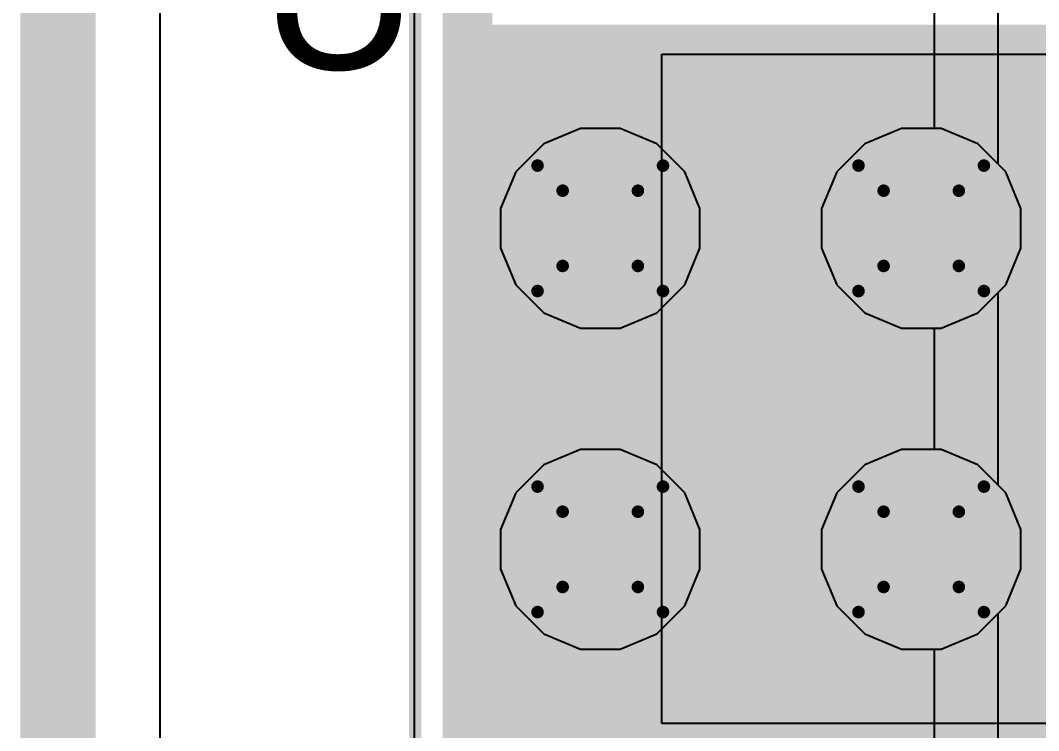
# Model space of a CAD drawing. Header units: inches. Extents: x -0.5 to 14, y -0.2 to 4.7.
# Drawn here: x 0.1294 to 0.2917, y 0.871 to 0.9842 of the extents above; entities that cross this region are included whole.
import ezdxf

# ---------------------------------------------------------------- set-up
doc = ezdxf.new("R2010")
doc.units = ezdxf.units.IN
doc.header["$MEASUREMENT"] = 0
for name, color, linetype in [('Bottom Layer', 5, 'Continuous'), ('Bottom Solder', 6, 'Continuous'), ('Drill Drawing', 1, 'Continuous'), ('GND', 16, 'Continuous'), ('Mechanical 13', 56, 'Continuous'), ('Mechanical 15', 56, 'Continuous'), ('Multi-Layer', 9, 'Continuous'), ('Pad Holes', 156, 'Continuous'), ('POWER', 76, 'Continuous'), ('Top Layer', 1, 'Continuous'), ('Top Overlay', 2, 'Continuous'), ('Top Paste', 8, 'Continuous'), ('Top Solder', 216, 'Continuous')]:
    doc.layers.add(name, color=color, linetype=linetype)
doc.styles.add('Arial', font='', dxfattribs={"height": 0.2})
doc.styles.get('Arial').set_extended_font_data('Arial')

# ---------------------------------------------------------------- blocks, each defined once
blk = doc.blocks.new('VREG_LM5017MR_NOPB_30')
at = {"layer": 'Bottom Layer'}
h = blk.add_hatch(color=5, dxfattribs=at)
edge = h.paths.add_edge_path()
edge.add_arc((-0.02559, -0.02559), 0.00591, 0, 360)
h = blk.add_hatch(color=5, dxfattribs=at)
edge = h.paths.add_edge_path()
edge.add_arc((0.02559, -0.02559), 0.00591, 0, 360)
h = blk.add_hatch(color=5, dxfattribs=at)
edge = h.paths.add_edge_path()
edge.add_arc((-0.02559, -0.07677), 0.00591, 0, 360)
h = blk.add_hatch(color=5, dxfattribs=at)
edge = h.paths.add_edge_path()
edge.add_arc((0.02559, -0.07677), 0.00591, 0, 360)
at = {"layer": 'Bottom Solder'}
h = blk.add_hatch(color=6, dxfattribs=at)
edge = h.paths.add_edge_path()
edge.add_arc((-0.02559, -0.02559), 0.00991, 0, 360)
h = blk.add_hatch(color=6, dxfattribs=at)
edge = h.paths.add_edge_path()
edge.add_arc((0.02559, -0.02559), 0.00991, 0, 360)
h = blk.add_hatch(color=6, dxfattribs=at)
edge = h.paths.add_edge_path()
edge.add_arc((-0.02559, -0.07677), 0.00991, 0, 360)
h = blk.add_hatch(color=6, dxfattribs=at)
edge = h.paths.add_edge_path()
edge.add_arc((0.02559, -0.07677), 0.00991, 0, 360)
at = {"layer": 'GND'}
h = blk.add_hatch(color=16, dxfattribs=at)
edge = h.paths.add_edge_path()
edge.add_arc((-0.02559, -0.02559), 0.00591, 0, 360)
h = blk.add_hatch(color=16, dxfattribs=at)
edge = h.paths.add_edge_path()
edge.add_arc((0.02559, -0.02559), 0.00591, 0, 360)
h = blk.add_hatch(color=16, dxfattribs=at)
edge = h.paths.add_edge_path()
edge.add_arc((-0.02559, -0.07677), 0.00591, 0, 360)
h = blk.add_hatch(color=16, dxfattribs=at)
edge = h.paths.add_edge_path()
edge.add_arc((0.02559, -0.07677), 0.00591, 0, 360)
at = {"layer": 'Multi-Layer'}
h = blk.add_hatch(color=9, dxfattribs=at)
edge = h.paths.add_edge_path()
edge.add_arc((-0.02559, -0.02559), 0.00591, 0, 360)
h = blk.add_hatch(color=9, dxfattribs=at)
edge = h.paths.add_edge_path()
edge.add_arc((0.02559, -0.02559), 0.00591, 0, 360)
h = blk.add_hatch(color=9, dxfattribs=at)
edge = h.paths.add_edge_path()
edge.add_arc((-0.02559, -0.07677), 0.00591, 0, 360)
h = blk.add_hatch(color=9, dxfattribs=at)
edge = h.paths.add_edge_path()
edge.add_arc((0.02559, -0.07677), 0.00591, 0, 360)
at = {"layer": 'Pad Holes'}
h = blk.add_hatch(color=7, dxfattribs=at)
edge = h.paths.add_edge_path()
edge.add_arc((-0.02559, -0.02559), 0.00394, 0, 360)
h = blk.add_hatch(color=7, dxfattribs=at)
edge = h.paths.add_edge_path()
edge.add_arc((0.02559, -0.02559), 0.00394, 0, 360)
h = blk.add_hatch(color=7, dxfattribs=at)
edge = h.paths.add_edge_path()
edge.add_arc((-0.02559, -0.07677), 0.00394, 0, 360)
h = blk.add_hatch(color=7, dxfattribs=at)
edge = h.paths.add_edge_path()
edge.add_arc((0.02559, -0.07677), 0.00394, 0, 360)
at = {"layer": 'POWER'}
h = blk.add_hatch(color=76, dxfattribs=at)
edge = h.paths.add_edge_path()
edge.add_arc((-0.02559, -0.02559), 0.00591, 0, 360)
h = blk.add_hatch(color=76, dxfattribs=at)
edge = h.paths.add_edge_path()
edge.add_arc((0.02559, -0.02559), 0.00591, 0, 360)
h = blk.add_hatch(color=76, dxfattribs=at)
edge = h.paths.add_edge_path()
edge.add_arc((-0.02559, -0.07677), 0.00591, 0, 360)
h = blk.add_hatch(color=76, dxfattribs=at)
edge = h.paths.add_edge_path()
edge.add_arc((0.02559, -0.07677), 0.00591, 0, 360)
at = {"layer": 'Top Layer'}
blk.add_hatch(color=1, dxfattribs=at).paths.add_polyline_path([(-0.05807, 0.09646), (0.05807, 0.09646), (0.05807, -0.09646), (-0.05807, -0.09646)])
h = blk.add_hatch(color=1, dxfattribs=at)
edge = h.paths.add_edge_path()
edge.add_arc((-0.02559, -0.02559), 0.00591, 0, 360)
h = blk.add_hatch(color=1, dxfattribs=at)
edge = h.paths.add_edge_path()
edge.add_arc((0.02559, -0.02559), 0.00591, 0, 360)
h = blk.add_hatch(color=1, dxfattribs=at)
edge = h.paths.add_edge_path()
edge.add_arc((-0.02559, -0.07677), 0.00591, 0, 360)
h = blk.add_hatch(color=1, dxfattribs=at)
edge = h.paths.add_edge_path()
edge.add_arc((0.02559, -0.07677), 0.00591, 0, 360)
at = {"layer": 'Top Solder'}
h = blk.add_hatch(color=216, dxfattribs=at)
edge = h.paths.add_edge_path()
edge.add_arc((-0.02559, -0.02559), 0.00991, 0, 360)
h = blk.add_hatch(color=216, dxfattribs=at)
edge = h.paths.add_edge_path()
edge.add_arc((0.02559, -0.02559), 0.00991, 0, 360)
h = blk.add_hatch(color=216, dxfattribs=at)
edge = h.paths.add_edge_path()
edge.add_arc((-0.02559, -0.07677), 0.00991, 0, 360)
h = blk.add_hatch(color=216, dxfattribs=at)
edge = h.paths.add_edge_path()
edge.add_arc((0.02559, -0.07677), 0.00991, 0, 360)
at = {"layer": 'Mechanical 13'}
blk.add_lwpolyline([(0.07677, -0.09646, 0.005, 0.005, 0), (-0.07677, -0.09646, 0.005, 0.005, 0)], format="xyseb", dxfattribs=at)
at = {"layer": 'Mechanical 15'}
blk.add_lwpolyline([(0.14665, -0.1063, 0.00197, 0.00197, 0), (-0.14665, -0.1063, 0.00197, 0.00197, 0)], format="xyseb", dxfattribs=at)
at = {"layer": 'Top Overlay'}
blk.add_lwpolyline([(0.07677, -0.09941, 0.005, 0.005, 0), (-0.07677, -0.09941, 0.005, 0.005, 0)], format="xyseb", dxfattribs=at)
at = {"layer": 'Top Paste'}
for p, q in [((-0.05335, -0.06693), (-0.05335, 0.06693)), ((0.05335, 0.06693), (0.05335, -0.06693)), ((0.05335, -0.06693), (-0.05335, -0.06693))]:
    blk.add_line(p, q, dxfattribs=at)
at = {"layer": 'Top Solder'}
for p, q in [((-0.05335, -0.06693), (-0.05335, 0.06693)), ((0.05335, 0.06693), (0.05335, -0.06693)), ((0.05335, -0.06693), (-0.05335, -0.06693))]:
    blk.add_line(p, q, dxfattribs=at)

msp = doc.modelspace()

# ---------------------------------------------------------------- linework, layer by layer
at = {"layer": 'Bottom Layer'}
for p, q in [((0.21867, 0.96699), (0.21282, 0.96457)), ((0.22499, 0.96699), (0.21867, 0.96699)), ((0.23084, 0.96457), (0.22499, 0.96699)), ((0.26985, 0.96699), (0.264, 0.96457)), ((0.27617, 0.96699), (0.26985, 0.96699)), ((0.28202, 0.96457), (0.27617, 0.96699)), ((0.21282, 0.96457), (0.20835, 0.9601)), ((0.23531, 0.9601), (0.23084, 0.96457)), ((0.264, 0.96457), (0.25953, 0.9601)), ((0.28649, 0.9601), (0.28202, 0.96457)), ((0.20835, 0.9601), (0.20592, 0.95425)), ((0.23773, 0.95425), (0.23531, 0.9601)), ((0.25953, 0.9601), (0.2571, 0.95425)), ((0.28892, 0.95425), (0.28649, 0.9601)), ((0.20592, 0.95425), (0.20592, 0.94792)), ((0.23773, 0.94792), (0.23773, 0.95425)), ((0.2571, 0.95425), (0.2571, 0.94792)), ((0.28892, 0.94792), (0.28892, 0.95425)), ((0.20592, 0.94792), (0.20835, 0.94208)), ((0.23531, 0.94208), (0.23773, 0.94792)), ((0.2571, 0.94792), (0.25953, 0.94208)), ((0.28649, 0.94208), (0.28892, 0.94792)), ((0.20835, 0.94208), (0.21282, 0.9376)), ((0.23084, 0.9376), (0.23531, 0.94208)), ((0.25953, 0.94208), (0.264, 0.9376)), ((0.28202, 0.9376), (0.28649, 0.94208)), ((0.21282, 0.9376), (0.21867, 0.93518)), ((0.22499, 0.93518), (0.23084, 0.9376)), ((0.264, 0.9376), (0.26985, 0.93518)), ((0.27617, 0.93518), (0.28202, 0.9376)), ((0.21867, 0.93518), (0.22499, 0.93518)), ((0.26985, 0.93518), (0.27617, 0.93518)), ((0.21867, 0.91581), (0.21282, 0.91339)), ((0.22499, 0.91581), (0.21867, 0.91581)), ((0.23084, 0.91339), (0.22499, 0.91581)), ((0.26985, 0.91581), (0.264, 0.91339)), ((0.27617, 0.91581), (0.26985, 0.91581)), ((0.28202, 0.91339), (0.27617, 0.91581)), ((0.21282, 0.91339), (0.20835, 0.90892)), ((0.23531, 0.90892), (0.23084, 0.91339)), ((0.264, 0.91339), (0.25953, 0.90892)), ((0.28649, 0.90892), (0.28202, 0.91339)), ((0.20835, 0.90892), (0.20592, 0.90307)), ((0.23773, 0.90307), (0.23531, 0.90892)), ((0.25953, 0.90892), (0.2571, 0.90307)), ((0.28892, 0.90307), (0.28649, 0.90892)), ((0.20592, 0.90307), (0.20592, 0.89674)), ((0.23773, 0.89674), (0.23773, 0.90307)), ((0.2571, 0.90307), (0.2571, 0.89674)), ((0.28892, 0.89674), (0.28892, 0.90307)), ((0.20592, 0.89674), (0.20835, 0.8909)), ((0.23531, 0.8909), (0.23773, 0.89674)), ((0.2571, 0.89674), (0.25953, 0.8909)), ((0.28649, 0.8909), (0.28892, 0.89674)), ((0.20835, 0.8909), (0.21282, 0.88642)), ((0.23084, 0.88642), (0.23531, 0.8909)), ((0.25953, 0.8909), (0.264, 0.88642)), ((0.28202, 0.88642), (0.28649, 0.8909)), ((0.21282, 0.88642), (0.21867, 0.884)), ((0.22499, 0.884), (0.23084, 0.88642)), ((0.264, 0.88642), (0.26985, 0.884)), ((0.27617, 0.884), (0.28202, 0.88642)), ((0.21867, 0.884), (0.22499, 0.884)), ((0.26985, 0.884), (0.27617, 0.884))]:
    msp.add_line(p, q, dxfattribs=at)
at = {"layer": 'Drill Drawing'}
for points in [[(0.21183, 0.96109, 0.002, 0.002, 0), (0.23183, 0.96109, 0.002, 0.002, 0)], [(0.21183, 0.94109, 0.002, 0.002, 0), (0.21183, 0.96109, 0.002, 0.002, 0)], [(0.23183, 0.94109, 0.002, 0.002, 0), (0.23183, 0.96109, 0.002, 0.002, 0)], [(0.26301, 0.96109, 0.002, 0.002, 0), (0.28301, 0.96109, 0.002, 0.002, 0)], [(0.26301, 0.94109, 0.002, 0.002, 0), (0.26301, 0.96109, 0.002, 0.002, 0)], [(0.28301, 0.94109, 0.002, 0.002, 0), (0.28301, 0.96109, 0.002, 0.002, 0)], [(0.21583, 0.95709, 0.002, 0.002, 0), (0.22783, 0.95709, 0.002, 0.002, 0)], [(0.21583, 0.94509, 0.002, 0.002, 0), (0.21583, 0.95709, 0.002, 0.002, 0)], [(0.22783, 0.94509, 0.002, 0.002, 0), (0.22783, 0.95709, 0.002, 0.002, 0)], [(0.26701, 0.95709, 0.002, 0.002, 0), (0.27901, 0.95709, 0.002, 0.002, 0)], [(0.26701, 0.94509, 0.002, 0.002, 0), (0.26701, 0.95709, 0.002, 0.002, 0)], [(0.27901, 0.94509, 0.002, 0.002, 0), (0.27901, 0.95709, 0.002, 0.002, 0)], [(0.21583, 0.94509, 0.002, 0.002, 0), (0.22783, 0.94509, 0.002, 0.002, 0)], [(0.26701, 0.94509, 0.002, 0.002, 0), (0.27901, 0.94509, 0.002, 0.002, 0)], [(0.21183, 0.94109, 0.002, 0.002, 0), (0.23183, 0.94109, 0.002, 0.002, 0)], [(0.26301, 0.94109, 0.002, 0.002, 0), (0.28301, 0.94109, 0.002, 0.002, 0)], [(0.21183, 0.90991, 0.002, 0.002, 0), (0.23183, 0.90991, 0.002, 0.002, 0)], [(0.21183, 0.88991, 0.002, 0.002, 0), (0.21183, 0.90991, 0.002, 0.002, 0)], [(0.23183, 0.88991, 0.002, 0.002, 0), (0.23183, 0.90991, 0.002, 0.002, 0)], [(0.26301, 0.90991, 0.002, 0.002, 0), (0.28301, 0.90991, 0.002, 0.002, 0)], [(0.26301, 0.88991, 0.002, 0.002, 0), (0.26301, 0.90991, 0.002, 0.002, 0)], [(0.28301, 0.88991, 0.002, 0.002, 0), (0.28301, 0.90991, 0.002, 0.002, 0)], [(0.21583, 0.90591, 0.002, 0.002, 0), (0.22783, 0.90591, 0.002, 0.002, 0)], [(0.21583, 0.89391, 0.002, 0.002, 0), (0.21583, 0.90591, 0.002, 0.002, 0)], [(0.22783, 0.89391, 0.002, 0.002, 0), (0.22783, 0.90591, 0.002, 0.002, 0)], [(0.26701, 0.90591, 0.002, 0.002, 0), (0.27901, 0.90591, 0.002, 0.002, 0)], [(0.26701, 0.89391, 0.002, 0.002, 0), (0.26701, 0.90591, 0.002, 0.002, 0)], [(0.27901, 0.89391, 0.002, 0.002, 0), (0.27901, 0.90591, 0.002, 0.002, 0)], [(0.21583, 0.89391, 0.002, 0.002, 0), (0.22783, 0.89391, 0.002, 0.002, 0)], [(0.26701, 0.89391, 0.002, 0.002, 0), (0.27901, 0.89391, 0.002, 0.002, 0)], [(0.21183, 0.88991, 0.002, 0.002, 0), (0.23183, 0.88991, 0.002, 0.002, 0)], [(0.26301, 0.88991, 0.002, 0.002, 0), (0.28301, 0.88991, 0.002, 0.002, 0)]]:
    msp.add_lwpolyline(points, format="xyseb", dxfattribs=at)
for points in [[(0.21133, 0.96109, 0.001, 0.001, 1), (0.21233, 0.96109, 0.001, 0.001, 1)], [(0.21133, 0.96109, 0.001, 0.001, 1), (0.21233, 0.96109, 0.001, 0.001, 1)], [(0.23133, 0.96109, 0.001, 0.001, 1), (0.23233, 0.96109, 0.001, 0.001, 1)], [(0.23133, 0.96109, 0.001, 0.001, 1), (0.23233, 0.96109, 0.001, 0.001, 1)], [(0.26251, 0.96109, 0.001, 0.001, 1), (0.26351, 0.96109, 0.001, 0.001, 1)], [(0.26251, 0.96109, 0.001, 0.001, 1), (0.26351, 0.96109, 0.001, 0.001, 1)], [(0.28251, 0.96109, 0.001, 0.001, 1), (0.28351, 0.96109, 0.001, 0.001, 1)], [(0.28251, 0.96109, 0.001, 0.001, 1), (0.28351, 0.96109, 0.001, 0.001, 1)], [(0.21533, 0.95709, 0.001, 0.001, 1), (0.21633, 0.95709, 0.001, 0.001, 1)], [(0.21533, 0.95709, 0.001, 0.001, 1), (0.21633, 0.95709, 0.001, 0.001, 1)], [(0.22733, 0.95709, 0.001, 0.001, 1), (0.22833, 0.95709, 0.001, 0.001, 1)], [(0.22733, 0.95709, 0.001, 0.001, 1), (0.22833, 0.95709, 0.001, 0.001, 1)], [(0.26651, 0.95709, 0.001, 0.001, 1), (0.26751, 0.95709, 0.001, 0.001, 1)], [(0.26651, 0.95709, 0.001, 0.001, 1), (0.26751, 0.95709, 0.001, 0.001, 1)], [(0.27851, 0.95709, 0.001, 0.001, 1), (0.27951, 0.95709, 0.001, 0.001, 1)], [(0.27851, 0.95709, 0.001, 0.001, 1), (0.27951, 0.95709, 0.001, 0.001, 1)], [(0.21533, 0.94509, 0.001, 0.001, 1), (0.21633, 0.94509, 0.001, 0.001, 1)], [(0.21533, 0.94509, 0.001, 0.001, 1), (0.21633, 0.94509, 0.001, 0.001, 1)], [(0.22733, 0.94509, 0.001, 0.001, 1), (0.22833, 0.94509, 0.001, 0.001, 1)], [(0.22733, 0.94509, 0.001, 0.001, 1), (0.22833, 0.94509, 0.001, 0.001, 1)], [(0.26651, 0.94509, 0.001, 0.001, 1), (0.26751, 0.94509, 0.001, 0.001, 1)], [(0.26651, 0.94509, 0.001, 0.001, 1), (0.26751, 0.94509, 0.001, 0.001, 1)], [(0.27851, 0.94509, 0.001, 0.001, 1), (0.27951, 0.94509, 0.001, 0.001, 1)], [(0.27851, 0.94509, 0.001, 0.001, 1), (0.27951, 0.94509, 0.001, 0.001, 1)], [(0.21133, 0.94109, 0.001, 0.001, 1), (0.21233, 0.94109, 0.001, 0.001, 1)], [(0.21133, 0.94109, 0.001, 0.001, 1), (0.21233, 0.94109, 0.001, 0.001, 1)], [(0.23133, 0.94109, 0.001, 0.001, 1), (0.23233, 0.94109, 0.001, 0.001, 1)], [(0.23133, 0.94109, 0.001, 0.001, 1), (0.23233, 0.94109, 0.001, 0.001, 1)], [(0.26251, 0.94109, 0.001, 0.001, 1), (0.26351, 0.94109, 0.001, 0.001, 1)], [(0.26251, 0.94109, 0.001, 0.001, 1), (0.26351, 0.94109, 0.001, 0.001, 1)], [(0.28251, 0.94109, 0.001, 0.001, 1), (0.28351, 0.94109, 0.001, 0.001, 1)], [(0.28251, 0.94109, 0.001, 0.001, 1), (0.28351, 0.94109, 0.001, 0.001, 1)], [(0.21133, 0.90991, 0.001, 0.001, 1), (0.21233, 0.90991, 0.001, 0.001, 1)], [(0.21133, 0.90991, 0.001, 0.001, 1), (0.21233, 0.90991, 0.001, 0.001, 1)], [(0.23133, 0.90991, 0.001, 0.001, 1), (0.23233, 0.90991, 0.001, 0.001, 1)], [(0.23133, 0.90991, 0.001, 0.001, 1), (0.23233, 0.90991, 0.001, 0.001, 1)], [(0.26251, 0.90991, 0.001, 0.001, 1), (0.26351, 0.90991, 0.001, 0.001, 1)], [(0.26251, 0.90991, 0.001, 0.001, 1), (0.26351, 0.90991, 0.001, 0.001, 1)], [(0.28251, 0.90991, 0.001, 0.001, 1), (0.28351, 0.90991, 0.001, 0.001, 1)], [(0.28251, 0.90991, 0.001, 0.001, 1), (0.28351, 0.90991, 0.001, 0.001, 1)], [(0.21533, 0.90591, 0.001, 0.001, 1), (0.21633, 0.90591, 0.001, 0.001, 1)], [(0.21533, 0.90591, 0.001, 0.001, 1), (0.21633, 0.90591, 0.001, 0.001, 1)], [(0.22733, 0.90591, 0.001, 0.001, 1), (0.22833, 0.90591, 0.001, 0.001, 1)], [(0.22733, 0.90591, 0.001, 0.001, 1), (0.22833, 0.90591, 0.001, 0.001, 1)], [(0.26651, 0.90591, 0.001, 0.001, 1), (0.26751, 0.90591, 0.001, 0.001, 1)], [(0.26651, 0.90591, 0.001, 0.001, 1), (0.26751, 0.90591, 0.001, 0.001, 1)], [(0.27851, 0.90591, 0.001, 0.001, 1), (0.27951, 0.90591, 0.001, 0.001, 1)], [(0.27851, 0.90591, 0.001, 0.001, 1), (0.27951, 0.90591, 0.001, 0.001, 1)], [(0.21533, 0.89391, 0.001, 0.001, 1), (0.21633, 0.89391, 0.001, 0.001, 1)], [(0.21533, 0.89391, 0.001, 0.001, 1), (0.21633, 0.89391, 0.001, 0.001, 1)], [(0.22733, 0.89391, 0.001, 0.001, 1), (0.22833, 0.89391, 0.001, 0.001, 1)], [(0.22733, 0.89391, 0.001, 0.001, 1), (0.22833, 0.89391, 0.001, 0.001, 1)], [(0.26651, 0.89391, 0.001, 0.001, 1), (0.26751, 0.89391, 0.001, 0.001, 1)], [(0.26651, 0.89391, 0.001, 0.001, 1), (0.26751, 0.89391, 0.001, 0.001, 1)], [(0.27851, 0.89391, 0.001, 0.001, 1), (0.27951, 0.89391, 0.001, 0.001, 1)], [(0.27851, 0.89391, 0.001, 0.001, 1), (0.27951, 0.89391, 0.001, 0.001, 1)], [(0.21133, 0.88991, 0.001, 0.001, 1), (0.21233, 0.88991, 0.001, 0.001, 1)], [(0.21133, 0.88991, 0.001, 0.001, 1), (0.21233, 0.88991, 0.001, 0.001, 1)], [(0.23133, 0.88991, 0.001, 0.001, 1), (0.23233, 0.88991, 0.001, 0.001, 1)], [(0.23133, 0.88991, 0.001, 0.001, 1), (0.23233, 0.88991, 0.001, 0.001, 1)], [(0.26251, 0.88991, 0.001, 0.001, 1), (0.26351, 0.88991, 0.001, 0.001, 1)], [(0.26251, 0.88991, 0.001, 0.001, 1), (0.26351, 0.88991, 0.001, 0.001, 1)], [(0.28251, 0.88991, 0.001, 0.001, 1), (0.28351, 0.88991, 0.001, 0.001, 1)], [(0.28251, 0.88991, 0.001, 0.001, 1), (0.28351, 0.88991, 0.001, 0.001, 1)]]:
    msp.add_lwpolyline(points, format="xyseb", close=True, dxfattribs=at)
at = {"layer": 'GND'}
for p, q in [((0.21867, 0.96699), (0.21282, 0.96457)), ((0.22499, 0.96699), (0.21867, 0.96699)), ((0.23084, 0.96457), (0.22499, 0.96699)), ((0.26985, 0.96699), (0.264, 0.96457)), ((0.27617, 0.96699), (0.26985, 0.96699)), ((0.28202, 0.96457), (0.27617, 0.96699)), ((0.21282, 0.96457), (0.20835, 0.9601)), ((0.23531, 0.9601), (0.23084, 0.96457)), ((0.264, 0.96457), (0.25953, 0.9601)), ((0.28649, 0.9601), (0.28202, 0.96457)), ((0.20835, 0.9601), (0.20592, 0.95425)), ((0.23773, 0.95425), (0.23531, 0.9601)), ((0.25953, 0.9601), (0.2571, 0.95425)), ((0.28892, 0.95425), (0.28649, 0.9601)), ((0.20592, 0.95425), (0.20592, 0.94792)), ((0.23773, 0.94792), (0.23773, 0.95425)), ((0.2571, 0.95425), (0.2571, 0.94792)), ((0.28892, 0.94792), (0.28892, 0.95425)), ((0.20592, 0.94792), (0.20835, 0.94208)), ((0.23531, 0.94208), (0.23773, 0.94792)), ((0.2571, 0.94792), (0.25953, 0.94208)), ((0.28649, 0.94208), (0.28892, 0.94792)), ((0.20835, 0.94208), (0.21282, 0.9376)), ((0.23084, 0.9376), (0.23531, 0.94208)), ((0.25953, 0.94208), (0.264, 0.9376)), ((0.28202, 0.9376), (0.28649, 0.94208)), ((0.21282, 0.9376), (0.21867, 0.93518)), ((0.22499, 0.93518), (0.23084, 0.9376)), ((0.264, 0.9376), (0.26985, 0.93518)), ((0.27617, 0.93518), (0.28202, 0.9376)), ((0.21867, 0.93518), (0.22499, 0.93518)), ((0.26985, 0.93518), (0.27617, 0.93518)), ((0.21867, 0.91581), (0.21282, 0.91339)), ((0.22499, 0.91581), (0.21867, 0.91581)), ((0.23084, 0.91339), (0.22499, 0.91581)), ((0.26985, 0.91581), (0.264, 0.91339)), ((0.27617, 0.91581), (0.26985, 0.91581)), ((0.28202, 0.91339), (0.27617, 0.91581)), ((0.21282, 0.91339), (0.20835, 0.90892)), ((0.23531, 0.90892), (0.23084, 0.91339)), ((0.264, 0.91339), (0.25953, 0.90892)), ((0.28649, 0.90892), (0.28202, 0.91339)), ((0.20835, 0.90892), (0.20592, 0.90307)), ((0.23773, 0.90307), (0.23531, 0.90892)), ((0.25953, 0.90892), (0.2571, 0.90307)), ((0.28892, 0.90307), (0.28649, 0.90892)), ((0.20592, 0.90307), (0.20592, 0.89674)), ((0.23773, 0.89674), (0.23773, 0.90307)), ((0.2571, 0.90307), (0.2571, 0.89674)), ((0.28892, 0.89674), (0.28892, 0.90307)), ((0.20592, 0.89674), (0.20835, 0.8909)), ((0.23531, 0.8909), (0.23773, 0.89674)), ((0.2571, 0.89674), (0.25953, 0.8909)), ((0.28649, 0.8909), (0.28892, 0.89674)), ((0.20835, 0.8909), (0.21282, 0.88642)), ((0.23084, 0.88642), (0.23531, 0.8909)), ((0.25953, 0.8909), (0.264, 0.88642)), ((0.28202, 0.88642), (0.28649, 0.8909)), ((0.21282, 0.88642), (0.21867, 0.884)), ((0.22499, 0.884), (0.23084, 0.88642)), ((0.264, 0.88642), (0.26985, 0.884)), ((0.27617, 0.884), (0.28202, 0.88642)), ((0.21867, 0.884), (0.22499, 0.884)), ((0.26985, 0.884), (0.27617, 0.884))]:
    msp.add_line(p, q, dxfattribs=at)
at = {"layer": 'POWER'}
for p, q in [((0.2751, 1.12831), (0.2751, 0.96699)), ((0.28529, 0.9613), (0.28529, 1.12831)), ((0.21867, 0.96699), (0.21282, 0.96457)), ((0.22499, 0.96699), (0.21867, 0.96699)), ((0.23084, 0.96457), (0.22499, 0.96699)), ((0.26985, 0.96699), (0.264, 0.96457)), ((0.2751, 0.96699), (0.26985, 0.96699)), ((0.21282, 0.96457), (0.20835, 0.9601)), ((0.23531, 0.9601), (0.23084, 0.96457)), ((0.264, 0.96457), (0.25953, 0.9601)), ((0.20835, 0.9601), (0.20592, 0.95425)), ((0.23773, 0.95425), (0.23531, 0.9601)), ((0.25953, 0.9601), (0.2571, 0.95425)), ((0.28649, 0.9601), (0.28529, 0.9613)), ((0.28892, 0.95425), (0.28649, 0.9601)), ((0.20592, 0.95425), (0.20592, 0.94792)), ((0.23773, 0.94792), (0.23773, 0.95425)), ((0.2571, 0.95425), (0.2571, 0.94792)), ((0.28892, 0.94792), (0.28892, 0.95425)), ((0.20592, 0.94792), (0.20835, 0.94208)), ((0.23531, 0.94208), (0.23773, 0.94792)), ((0.2571, 0.94792), (0.25953, 0.94208)), ((0.28649, 0.94208), (0.28892, 0.94792)), ((0.20835, 0.94208), (0.21282, 0.9376)), ((0.23084, 0.9376), (0.23531, 0.94208)), ((0.25953, 0.94208), (0.264, 0.9376)), ((0.28529, 0.94088), (0.28649, 0.94208)), ((0.28529, 0.91012), (0.28529, 0.94088)), ((0.21282, 0.9376), (0.21867, 0.93518)), ((0.22499, 0.93518), (0.23084, 0.9376)), ((0.264, 0.9376), (0.26985, 0.93518)), ((0.21867, 0.93518), (0.22499, 0.93518)), ((0.26985, 0.93518), (0.2751, 0.93518)), ((0.2751, 0.93518), (0.2751, 0.91581)), ((0.21867, 0.91581), (0.21282, 0.91339)), ((0.22499, 0.91581), (0.21867, 0.91581)), ((0.23084, 0.91339), (0.22499, 0.91581)), ((0.26985, 0.91581), (0.264, 0.91339)), ((0.2751, 0.91581), (0.26985, 0.91581)), ((0.21282, 0.91339), (0.20835, 0.90892)), ((0.23531, 0.90892), (0.23084, 0.91339)), ((0.264, 0.91339), (0.25953, 0.90892)), ((0.28649, 0.90892), (0.28529, 0.91012)), ((0.20835, 0.90892), (0.20592, 0.90307)), ((0.23773, 0.90307), (0.23531, 0.90892)), ((0.25953, 0.90892), (0.2571, 0.90307)), ((0.28892, 0.90307), (0.28649, 0.90892)), ((0.20592, 0.90307), (0.20592, 0.89674)), ((0.23773, 0.89674), (0.23773, 0.90307)), ((0.2571, 0.90307), (0.2571, 0.89674)), ((0.28892, 0.89674), (0.28892, 0.90307)), ((0.20592, 0.89674), (0.20835, 0.8909)), ((0.23531, 0.8909), (0.23773, 0.89674)), ((0.2571, 0.89674), (0.25953, 0.8909)), ((0.28649, 0.8909), (0.28892, 0.89674)), ((0.20835, 0.8909), (0.21282, 0.88642)), ((0.23084, 0.88642), (0.23531, 0.8909)), ((0.25953, 0.8909), (0.264, 0.88642)), ((0.28529, 0.8897), (0.28649, 0.8909)), ((0.28529, 0.72337), (0.28529, 0.8897)), ((0.21282, 0.88642), (0.21867, 0.884)), ((0.22499, 0.884), (0.23084, 0.88642)), ((0.264, 0.88642), (0.26985, 0.884)), ((0.21867, 0.884), (0.22499, 0.884)), ((0.26985, 0.884), (0.2751, 0.884)), ((0.2751, 0.884), (0.2751, 0.72664))]:
    msp.add_line(p, q, dxfattribs=at)
at = {"layer": 'Top Layer'}
for p, q in [((0.15166, 0.82255), (0.15166, 1.01803)), ((0.19214, 0.99357), (0.19214, 0.85743))]:
    msp.add_line(p, q, dxfattribs=at)
msp.add_lwpolyline([(0.13535, 0.41119, 0.012, 0.012, 0), (0.13535, 1.03, 0.012, 0.012, 0)], format="xyseb", dxfattribs=at)

# ---------------------------------------------------------------- block references
at = {"rotation": 270}
msp.add_blockref('VREG_LM5017MR_NOPB_30', (0.2986, 0.9255), dxfattribs=at)

# ---------------------------------------------------------------- texts
at = {"layer": 'Top Overlay', "style": 'Arial'}
msp.add_text('U', height=0.025, dxfattribs=at).set_placement((0.16756, 0.97645))

doc.saveas('drawing.dxf')
